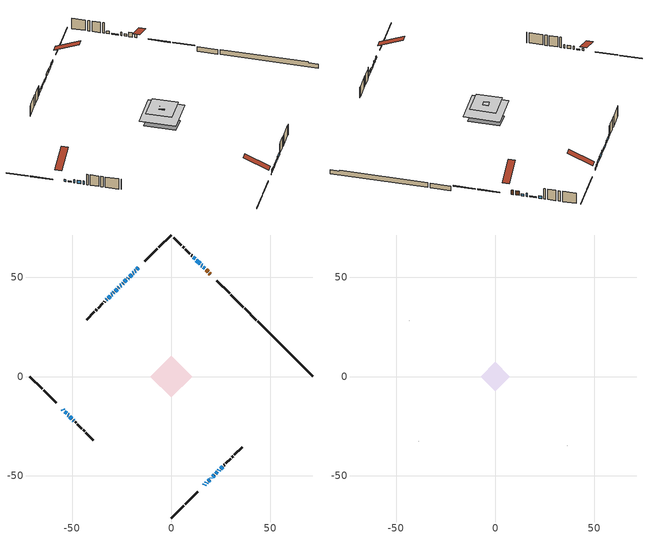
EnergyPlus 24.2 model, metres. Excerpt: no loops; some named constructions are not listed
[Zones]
conditioned space
 floor outside (Floor1 construction): -0.32,0 0,0.32 0.32,0 0,-0.32 z0.56
 floor outside (Floor2 construction): -0.57,0 0,0.57 0.57,0 0,-0.57 z0.56
 floor adiabatic (AdiabaticFloorConstruction): -10.51,0 0,10.51 10.51,0 0,-10.51 z3
 floor foundation (Slab1 construction): -6.95,2.15 -2.15,6.95 6.95,-2.15 2.15,-6.95 z-1.79
 floor foundation (Slab1 construction 1): -3.05,0 0,3.05 3.05,0 0,-3.05 z-1.79
 wall outside (RimJoist1 construction): 0,-71.37 6.28,-65.08 / -71.37,0 -65.08,-6.28 / 0,71.37 -6.28,65.08 / 36.33,35.04 30.04,41.33 z0.56:0.86
 wall outside (RimJoist2 construction): 6.94,-64.43 13.27,-58.1 / -64.43,-6.94 -58.1,-13.27 / -6.94,64.43 -13.27,58.1 / 29.38,41.98 23.06,48.31 z0.56:0.86
 wall outside (AdiabaticWallConstruction 1): 19.78,51.59 19.2,52.16 / 18.55,52.82 17.54,53.83 z0.56:2.59
 wall outside (AdiabaticWallConstruction): 16.55,-54.82 16.94,-54.43 z0.56:0.74; 17.6,-53.77 17.92,-53.45 / -21.69,49.68 -22.01,49.36 / -22.67,48.7 -23.6,47.77 / -24.26,47.11 -24.58,46.79 / 23.93,-47.43 24.26,-47.11 / 24.91,-46.45 25.89,-45.48 z0.56:2.34; -16.55,54.82 -17.37,54 / 16.88,54.49 16.2,55.17 / -54.82,-16.55 -54.35,-17.02 / -25.24,46.13 -25.71,45.66 z0.56:1.53; -18.03,53.34 -18.35,53.01 / -19.01,52.36 -19.33,52.03 / -19.99,51.38 -21.03,50.34 / -29.88,41.49 -30.2,41.17 / -30.86,40.51 -31.79,39.58 / -32.45,38.92 -32.77,38.6 / -52.11,-19.26 -51.78,-19.59 / -51.13,-20.24 -50.08,-21.29 / -49.43,-21.94 -49.1,-22.27 z0.56:2.03; 18.58,-52.79 19.41,-51.96 / 20.86,-50.51 21.69,-49.68 / -26.36,45.01 -26.65,44.72 / -27.31,44.06 -28.28,43.09 / -28.93,42.44 -29.22,42.15 / 22.34,-49.02 23.28,-48.09 / 12,59.37 11.17,60.2 z0.56:1.73; 20.06,-51.31 20.21,-51.16 / 15.54,55.83 15.18,56.19 z0.56:2.19; 14.52,56.85 12.65,58.71 / -53.7,-17.67 -52.76,-18.61 z0.56:1.02
 wall outside (Wall1 construction): 26.54,-44.83 26.96,-44.41 / -48.45,-22.92 -48.03,-23.34 / -33.43,37.94 -33.84,37.53 / 10.52,60.85 10.1,61.27 z0.56:5.44
 wall outside (Wall2 construction): 27.61,-43.75 29.94,-41.43 / -47.37,-23.99 -45.05,-26.32 / -34.5,36.87 -36.83,34.54 / 9.44,61.93 7.12,64.25 z0.56:5.44
 wall outside (Wall3 construction): 30.6,-40.77 31.24,-40.13 / -44.39,-26.98 -43.75,-27.62 / -37.48,33.89 -38.13,33.24 / 6.46,64.91 5.82,65.55 z0.56:5.44
 wall outside (Wall4 construction): 31.9,-39.47 35.74,-35.63 / -43.09,-28.28 -39.25,-32.12 / -38.78,32.59 -42.62,28.74 / 5.16,66.21 1.32,70.05 z0.56:5.44
 wall foundation (FoundationWall1 construction): 43.57,27.8,-1.79 43.57,27.8,0.56 68.59,2.78,0.56 68.59,2.78,0.1 71.37,0,0.1 71.37,0,-1.79
 wall foundation (FoundationWall2 construction): 42.91,28.46 36.98,34.39 z-1.79:0.4
 window (WindowConstruction 26): 16.55,-54.82 16.94,-54.43 z0.56:0.74
 window (WindowConstruction 6): 17.6,-53.77 17.92,-53.45 z0.56:2.34
 window (WindowConstruction 7): -16.55,54.82 -17.37,54 z0.56:1.53
 window (WindowConstruction 8): 16.88,54.49 16.2,55.17 z0.56:1.53
 window (WindowConstruction 9): -18.03,53.34 -18.35,53.02 z0.56:2.03
 window (WindowConstruction 10): -19.01,52.36 -19.33,52.04 z0.56:2.03
 window (WindowConstruction 11): -19.99,51.38 -21.03,50.34 z0.56:2.03
 window (WindowConstruction 12): -21.69,49.68 -22.01,49.36 z0.56:2.34
 window (WindowConstruction 13): -22.67,48.7 -23.6,47.77 z0.56:2.34
 window (WindowConstruction 14): -24.26,47.11 -24.58,46.79 z0.56:2.34
 window (WindowConstruction 15): 18.58,-52.79 19.4,-51.96 z0.56:1.73
 window (WindowConstruction 27): 20.06,-51.31 20.21,-51.16 z0.56:2.18
 window (WindowConstruction 16): 20.86,-50.51 21.69,-49.68 z0.56:1.73
 window (WindowConstruction 17): -54.82,-16.55 -54.35,-17.02 z0.56:1.53
 window (WindowConstruction 18): -25.24,46.13 -25.71,45.66 z0.56:1.53
 window (WindowConstruction 19): -26.36,45 -26.65,44.72 z0.56:1.73
 window (WindowConstruction 20): -27.31,44.06 -28.28,43.09 z0.56:1.73
 window (WindowConstruction 21): -28.93,42.43 -29.22,42.15 z0.56:1.73
 window (WindowConstruction 22): 22.35,-49.02 23.28,-48.09 z0.56:1.73
 window (WindowConstruction 23): -29.88,41.49 -30.2,41.17 z0.56:2.03
 window (WindowConstruction 24): -30.86,40.51 -31.79,39.58 z0.56:2.03
 window (WindowConstruction 25): -32.45,38.92 -32.77,38.6 z0.56:2.03
 window (WindowConstruction 28): 15.54,55.83 15.18,56.19 z0.56:2.18
 window (WindowConstruction 29): 14.52,56.85 12.66,58.71 z0.56:1.02
 window (WindowConstruction 30): -53.7,-17.67 -52.76,-18.61 z0.56:1.02
 window (WindowConstruction): 12,59.37 11.17,60.2 z0.56:1.73
 window (WindowConstruction 1): -52.11,-19.26 -51.78,-19.59 z0.56:2.03
 window (WindowConstruction 2): -51.13,-20.24 -50.08,-21.28 z0.56:2.03
 window (WindowConstruction 3): -49.43,-21.94 -49.1,-22.27 z0.56:2.03
 window (WindowConstruction 4): 23.93,-47.43 24.26,-47.11 z0.56:2.34
 window (WindowConstruction 5): 24.92,-46.45 25.89,-45.48 z0.56:2.34
 door (Door): 19.78,51.59 19.21,52.16 z0.56:2.59
 door (Door 1): 18.55,52.82 17.54,53.83 z0.56:2.59
 ceiling adiabatic (AdiabaticFloorConstruction): 0,-10.51 10.51,0 0,10.51 -10.51,0 z3
attic - vented
 floor to conditioned space (Floor3 construction Reversed): -1.59,0 0,1.59 1.59,0 0,-1.59 z5.44
 floor to conditioned space (Floor4 construction Reversed): -7.39,0 0,7.39 7.39,0 0,-7.39 z5.44
 wall outside (Wall5 construction): 36.39,-34.97 36.4,-34.97 / -38.59,-32.77 -38.59,-32.78 / -43.28,28.09 -43.29,28.08 z0.56:5.44
 roof outside (Roof1 construction): 15.89,-55.48,5.44 8.62,-48.21,9.72 6.66,-50.18,9.72 13.92,-57.45,5.44; -55.48,-15.89,5.44 -48.21,-8.62,9.72 -50.18,-6.66,9.72 -57.45,-13.92,5.44; -15.89,55.48,5.44 -8.62,48.21,9.72 -6.66,50.18,9.72 -13.92,57.45,5.44; 20.43,50.93,5.44 13.17,43.67,9.72 15.14,41.7,9.72 22.4,48.97,5.44
[Schedule:Day:Interval]
cooking range schedule day: No, 05:00, 0.0597015, 06:00, 0.11194, 07:00, 0.171642, 08:00, 0.291045, 11:00, 0.343284, 12:00, 0.402985, 13:00, 0.462687, 14:00, 0.343284, 15:00, 0.291045, 16:00, 0.402985, 17:00, 0.567164, 18:00, 1, 19:00, 0.850746, 20:00, 0.432836, 21:00, 0.291045, 22:00, 0.231343, 23:00, 0.171642, 24:00, 0.11194
cooking range schedule default day; mech vent bath fan 0 schedule default day; mech vent bath fan 1 schedule default day; mech vent bath fan 2 schedule default day; mech vent bath fan 3 schedule default day; mech vent range fan 0 schedule default day; misc plug loads schedule default day; general water use schedule default day; clothes dryer exhaust 0 schedule default day; cooling season schedule day; cooling season schedule day 2; cooling season schedule default day; exterior lighting schedule default day; natural vent schedule default day: No, 24:00, 0
mech vent bath fan 0 schedule day; mech vent bath fan 1 schedule day; mech vent bath fan 2 schedule day; mech vent bath fan 3 schedule day: No, 07:00, 0, 08:00, 1, 09:00, 0.2, 24:00, 0
mech vent range fan 0 schedule day: No, 18:00, 0, 19:00, 1, 20:00, 0.2, 24:00, 0
misc plug loads schedule day: No, 06:00, 0.705882, 07:00, 0.745098, 08:00, 0.803922, 15:00, 0.823529, 16:00, 0.862745, 17:00, 0.921569, 18:00, 0.980392, 19:00, 1, 20:00, 0.980392, 21:00, 0.941176, 22:00, 0.862745, 23:00, 0.784314, 24:00, 0.72549
general water use schedule day: No, 01:00, 0.315068, 03:00, 0.287671, 04:00, 0.342466, 05:00, 0.369863, 06:00, 0.520548, 07:00, 0.60274, 08:00, 0.534247, 10:00, 0.506849, 11:00, 0.465753, 14:00, 0.479452, 15:00, 0.534247, 16:00, 0.589041, 17:00, 0.69863, 18:00, 0.876712, 19:00, 0.890411, 20:00, 0.986301, 21:00, 1, 22:00, 0.863014, 23:00, 0.616438, 24:00, 0.465753
clothes dryer exhaust 0 schedule day: No, 01:00, 0.123457, 02:00, 0.0740741, 03:00, 0.0493827, 04:00, 0.0246914, 05:00, 0.0493827, 06:00, 0.0740741, 07:00, 0.197531, 08:00, 0.395062, 09:00, 0.592593, 10:00, 0.839506, 11:00, 0.962963, 12:00, 1, 13:00, 0.91358, 14:00, 0.82716, 15:00, 0.716049, 16:00, 0.753086, 17:00, 0.679012, 18:00, 0.666667, 20:00, 0.62963, 21:00, 0.641975, 22:00, 0.666667, 23:00, 0.54321, 24:00, 0.296296
cooling season schedule day 1: No, 24:00, 1
exterior lighting schedule day: No, 01:00, 0.566667, 03:00, 0.524167, 05:00, 0.495833, 06:00, 0.5525, 07:00, 0.623333, 08:00, 0.580833, 09:00, 0.439167, 10:00, 0.354167, 12:00, 0.34, 13:00, 0.354167, 14:00, 0.396667, 15:00, 0.425, 16:00, 0.495833, 17:00, 0.623333, 18:00, 0.793333, 19:00, 0.906667, 20:00, 0.963333, 21:00, 0.991667, 22:00, 0.920833, 23:00, 0.793333, 24:00, 0.665833
exterior lighting schedule day 1: No, 01:00, 0.528571, 03:00, 0.488929, 05:00, 0.4625, 06:00, 0.515357, 07:00, 0.581429, 08:00, 0.541786, 09:00, 0.409643, 10:00, 0.330357, 12:00, 0.317143, 13:00, 0.330357, 14:00, 0.37, 15:00, 0.396429, 16:00, 0.4625, 17:00, 0.581429, 18:00, 0.74, 19:00, 0.845714, 20:00, 0.898571, 21:00, 0.925, 22:00, 0.858929, 23:00, 0.74, 24:00, 0.621071
exterior lighting schedule day 10: No, 01:00, 0.552381, 03:00, 0.510952, 05:00, 0.483333, 06:00, 0.538571, 07:00, 0.607619, 08:00, 0.56619, 09:00, 0.428095, 10:00, 0.345238, 12:00, 0.331429, 13:00, 0.345238, 14:00, 0.386667, 15:00, 0.414286, 16:00, 0.483333, 17:00, 0.607619, 18:00, 0.773333, 19:00, 0.88381, 20:00, 0.939048, 21:00, 0.966667, 22:00, 0.897619, 23:00, 0.773333, 24:00, 0.649048
exterior lighting schedule day 11: No, 01:00, 0.571429, 03:00, 0.528571, 05:00, 0.5, 06:00, 0.557143, 07:00, 0.628571, 08:00, 0.585714, 09:00, 0.442857, 10:00, 0.357143, 12:00, 0.342857, 13:00, 0.357143, 14:00, 0.4, 15:00, 0.428571, 16:00, 0.5, 17:00, 0.628571, 18:00, 0.8, 19:00, 0.914286, 20:00, 0.971429, 21:00, 1, 22:00, 0.928571, 23:00, 0.8, 24:00, 0.671429
exterior lighting schedule day 2: No, 01:00, 0.485714, 03:00, 0.449286, 05:00, 0.425, 06:00, 0.473571, 07:00, 0.534286, 08:00, 0.497857, 09:00, 0.376429, 10:00, 0.303571, 12:00, 0.291429, 13:00, 0.303571, 14:00, 0.34, 15:00, 0.364286, 16:00, 0.425, 17:00, 0.534286, 18:00, 0.68, 19:00, 0.777143, 20:00, 0.825714, 21:00, 0.85, 22:00, 0.789286, 23:00, 0.68, 24:00, 0.570714
exterior lighting schedule day 3: No, 01:00, 0.442857, 03:00, 0.409643, 05:00, 0.3875, 06:00, 0.431786, 07:00, 0.487143, 08:00, 0.453929, 09:00, 0.343214, 10:00, 0.276786, 12:00, 0.265714, 13:00, 0.276786, 14:00, 0.31, 15:00, 0.332143, 16:00, 0.3875, 17:00, 0.487143, 18:00, 0.62, 19:00, 0.708571, 20:00, 0.752857, 21:00, 0.775, 22:00, 0.719643, 23:00, 0.62, 24:00, 0.520357
exterior lighting schedule day 4: No, 01:00, 0.4, 03:00, 0.37, 05:00, 0.35, 06:00, 0.39, 07:00, 0.44, 08:00, 0.41, 09:00, 0.31, 10:00, 0.25, 12:00, 0.24, 13:00, 0.25, 14:00, 0.28, 15:00, 0.3, 16:00, 0.35, 17:00, 0.44, 18:00, 0.56, 19:00, 0.64, 20:00, 0.68, 21:00, 0.7, 22:00, 0.65, 23:00, 0.56, 24:00, 0.47
exterior lighting schedule day 5: No, 01:00, 0.380952, 03:00, 0.352381, 05:00, 0.333333, 06:00, 0.371429, 07:00, 0.419048, 08:00, 0.390476, 09:00, 0.295238, 10:00, 0.238095, 12:00, 0.228571, 13:00, 0.238095, 14:00, 0.266667, 15:00, 0.285714, 16:00, 0.333333, 17:00, 0.419048, 18:00, 0.533333, 19:00, 0.609524, 20:00, 0.647619, 21:00, 0.666667, 22:00, 0.619048, 23:00, 0.533333, 24:00, 0.447619
exterior lighting schedule day 6: No, 01:00, 0.390476, 03:00, 0.36119, 05:00, 0.341667, 06:00, 0.380714, 07:00, 0.429524, 08:00, 0.400238, 09:00, 0.302619, 10:00, 0.244048, 12:00, 0.234286, 13:00, 0.244048, 14:00, 0.273333, 15:00, 0.292857, 16:00, 0.341667, 17:00, 0.429524, 18:00, 0.546667, 19:00, 0.624762, 20:00, 0.66381, 21:00, 0.683333, 22:00, 0.634524, 23:00, 0.546667, 24:00, 0.45881
exterior lighting schedule day 7: No, 01:00, 0.419048, 03:00, 0.387619, 05:00, 0.366667, 06:00, 0.408571, 07:00, 0.460952, 08:00, 0.429524, 09:00, 0.324762, 10:00, 0.261905, 12:00, 0.251429, 13:00, 0.261905, 14:00, 0.293333, 15:00, 0.314286, 16:00, 0.366667, 17:00, 0.460952, 18:00, 0.586667, 19:00, 0.670476, 20:00, 0.712381, 21:00, 0.733333, 22:00, 0.680952, 23:00, 0.586667, 24:00, 0.492381
exterior lighting schedule day 8: No, 01:00, 0.466667, 03:00, 0.431667, 05:00, 0.408333, 06:00, 0.455, 07:00, 0.513333, 08:00, 0.478333, 09:00, 0.361667, 10:00, 0.291667, 12:00, 0.28, 13:00, 0.291667, 14:00, 0.326667, 15:00, 0.35, 16:00, 0.408333, 17:00, 0.513333, 18:00, 0.653333, 19:00, 0.746667, 20:00, 0.793333, 21:00, 0.816667, 22:00, 0.758333, 23:00, 0.653333, 24:00, 0.548333
exterior lighting schedule day 9: No, 01:00, 0.509524, 03:00, 0.47131, 05:00, 0.445833, 06:00, 0.496786, 07:00, 0.560476, 08:00, 0.522262, 09:00, 0.394881, 10:00, 0.318452, 12:00, 0.305714, 13:00, 0.318452, 14:00, 0.356667, 15:00, 0.382143, 16:00, 0.445833, 17:00, 0.560476, 18:00, 0.713333, 19:00, 0.815238, 20:00, 0.86619, 21:00, 0.891667, 22:00, 0.827976, 23:00, 0.713333, 24:00, 0.59869
[Schedule:Week:Daily]
cooking range schedule Week Rule - Jan1-Dec31: cooking range schedule day, cooking range schedule day, cooking range schedule day, cooking range schedule day, cooking range schedule day, cooking range schedule day, cooking range schedule day, cooking range schedule default day, cooking range schedule default day, cooking range schedule default day, cooking range schedule default day, cooking range schedule default day
mech vent bath fan 0 schedule Week Rule - Jan1-Dec31: mech vent bath fan 0 schedule day, mech vent bath fan 0 schedule day, mech vent bath fan 0 schedule day, mech vent bath fan 0 schedule day, mech vent bath fan 0 schedule day, mech vent bath fan 0 schedule day, mech vent bath fan 0 schedule day, mech vent bath fan 0 schedule default day, mech vent bath fan 0 schedule default day, mech vent bath fan 0 schedule default day, mech vent bath fan 0 schedule default day, mech vent bath fan 0 schedule default day
mech vent bath fan 1 schedule Week Rule - Jan1-Dec31: mech vent bath fan 1 schedule day, mech vent bath fan 1 schedule day, mech vent bath fan 1 schedule day, mech vent bath fan 1 schedule day, mech vent bath fan 1 schedule day, mech vent bath fan 1 schedule day, mech vent bath fan 1 schedule day, mech vent bath fan 1 schedule default day, mech vent bath fan 1 schedule default day, mech vent bath fan 1 schedule default day, mech vent bath fan 1 schedule default day, mech vent bath fan 1 schedule default day
mech vent bath fan 2 schedule Week Rule - Jan1-Dec31: mech vent bath fan 2 schedule day, mech vent bath fan 2 schedule day, mech vent bath fan 2 schedule day, mech vent bath fan 2 schedule day, mech vent bath fan 2 schedule day, mech vent bath fan 2 schedule day, mech vent bath fan 2 schedule day, mech vent bath fan 2 schedule default day, mech vent bath fan 2 schedule default day, mech vent bath fan 2 schedule default day, mech vent bath fan 2 schedule default day, mech vent bath fan 2 schedule default day
mech vent bath fan 3 schedule Week Rule - Jan1-Dec31: mech vent bath fan 3 schedule day, mech vent bath fan 3 schedule day, mech vent bath fan 3 schedule day, mech vent bath fan 3 schedule day, mech vent bath fan 3 schedule day, mech vent bath fan 3 schedule day, mech vent bath fan 3 schedule day, mech vent bath fan 3 schedule default day, mech vent bath fan 3 schedule default day, mech vent bath fan 3 schedule default day, mech vent bath fan 3 schedule default day, mech vent bath fan 3 schedule default day
mech vent range fan 0 schedule Week Rule - Jan1-Dec31: mech vent range fan 0 schedule day, mech vent range fan 0 schedule day, mech vent range fan 0 schedule day, mech vent range fan 0 schedule day, mech vent range fan 0 schedule day, mech vent range fan 0 schedule day, mech vent range fan 0 schedule day, mech vent range fan 0 schedule default day, mech vent range fan 0 schedule default day, mech vent range fan 0 schedule default day, mech vent range fan 0 schedule default day, mech vent range fan 0 schedule default day
misc plug loads schedule Week Rule - Jan1-Dec31: misc plug loads schedule day, misc plug loads schedule day, misc plug loads schedule day, misc plug loads schedule day, misc plug loads schedule day, misc plug loads schedule day, misc plug loads schedule day, misc plug loads schedule default day, misc plug loads schedule default day, misc plug loads schedule default day, misc plug loads schedule default day, misc plug loads schedule default day
general water use schedule Week Rule - Jan1-Dec31: general water use schedule day, general water use schedule day, general water use schedule day, general water use schedule day, general water use schedule day, general water use schedule day, general water use schedule day, general water use schedule default day, general water use schedule default day, general water use schedule default day, general water use schedule default day, general water use schedule default day
clothes dryer exhaust 0 schedule Week Rule - Jan1-Dec31: clothes dryer exhaust 0 schedule day, clothes dryer exhaust 0 schedule day, clothes dryer exhaust 0 schedule day, clothes dryer exhaust 0 schedule day, clothes dryer exhaust 0 schedule day, clothes dryer exhaust 0 schedule day, clothes dryer exhaust 0 schedule day, clothes dryer exhaust 0 schedule default day, clothes dryer exhaust 0 schedule default day, clothes dryer exhaust 0 schedule default day, clothes dryer exhaust 0 schedule default day, clothes dryer exhaust 0 schedule default day
cooling season schedule Week Rule - Jan1-May26: cooling season schedule day, cooling season schedule day, cooling season schedule day, cooling season schedule day, cooling season schedule day, cooling season schedule day, cooling season schedule day, cooling season schedule default day, cooling season schedule default day, cooling season schedule default day, cooling season schedule default day, cooling season schedule default day
cooling season schedule Week Rule - May27-Jun2: cooling season schedule day, cooling season schedule day, cooling season schedule day, cooling season schedule day, cooling season schedule day, cooling season schedule day 1, cooling season schedule day 1, cooling season schedule default day, cooling season schedule default day, cooling season schedule default day, cooling season schedule default day, cooling season schedule default day
cooling season schedule Week Rule - Jun3-Aug25: cooling season schedule day 1, cooling season schedule day 1, cooling season schedule day 1, cooling season schedule day 1, cooling season schedule day 1, cooling season schedule day 1, cooling season schedule day 1, cooling season schedule default day, cooling season schedule default day, cooling season schedule default day, cooling season schedule default day, cooling season schedule default day
cooling season schedule Week Rule - Aug26-Sep1: cooling season schedule day 1, cooling season schedule day 1, cooling season schedule day 1, cooling season schedule day 1, cooling season schedule day 1, cooling season schedule day 1, cooling season schedule day 2, cooling season schedule default day, cooling season schedule default day, cooling season schedule default day, cooling season schedule default day, cooling season schedule default day
cooling season schedule Week Rule - Sep2-Dec31: cooling season schedule day 2, cooling season schedule day 2, cooling season schedule day 2, cooling season schedule day 2, cooling season schedule day 2, cooling season schedule day 2, cooling season schedule day 2, cooling season schedule default day, cooling season schedule default day, cooling season schedule default day, cooling season schedule default day, cooling season schedule default day
exterior lighting schedule Week Rule - Jan1-Jan27: exterior lighting schedule day, exterior lighting schedule day, exterior lighting schedule day, exterior lighting schedule day, exterior lighting schedule day, exterior lighting schedule day, exterior lighting schedule day, exterior lighting schedule default day, exterior lighting schedule default day, exterior lighting schedule default day, exterior lighting schedule default day, exterior lighting schedule default day
exterior lighting schedule Week Rule - Jan28-Feb3: exterior lighting schedule day, exterior lighting schedule day, exterior lighting schedule day, exterior lighting schedule day, exterior lighting schedule day 1, exterior lighting schedule day 1, exterior lighting schedule day 1, exterior lighting schedule default day, exterior lighting schedule default day, exterior lighting schedule default day, exterior lighting schedule default day, exterior lighting schedule default day
exterior lighting schedule Week Rule - Feb4-Feb24: exterior lighting schedule day 1, exterior lighting schedule day 1, exterior lighting schedule day 1, exterior lighting schedule day 1, exterior lighting schedule day 1, exterior lighting schedule day 1, exterior lighting schedule day 1, exterior lighting schedule default day, exterior lighting schedule default day, exterior lighting schedule default day, exterior lighting schedule default day, exterior lighting schedule default day
exterior lighting schedule Week Rule - Feb25-Mar3: exterior lighting schedule day 1, exterior lighting schedule day 1, exterior lighting schedule day 1, exterior lighting schedule day 1, exterior lighting schedule day 2, exterior lighting schedule day 2, exterior lighting schedule day 2, exterior lighting schedule default day, exterior lighting schedule default day, exterior lighting schedule default day, exterior lighting schedule default day, exterior lighting schedule default day
exterior lighting schedule Week Rule - Mar4-Mar31: exterior lighting schedule day 2, exterior lighting schedule day 2, exterior lighting schedule day 2, exterior lighting schedule day 2, exterior lighting schedule day 2, exterior lighting schedule day 2, exterior lighting schedule day 2, exterior lighting schedule default day, exterior lighting schedule default day, exterior lighting schedule default day, exterior lighting schedule default day, exterior lighting schedule default day
exterior lighting schedule Week Rule - Apr1-Apr28: exterior lighting schedule day 3, exterior lighting schedule day 3, exterior lighting schedule day 3, exterior lighting schedule day 3, exterior lighting schedule day 3, exterior lighting schedule day 3, exterior lighting schedule day 3, exterior lighting schedule default day, exterior lighting schedule default day, exterior lighting schedule default day, exterior lighting schedule default day, exterior lighting schedule default day
exterior lighting schedule Week Rule - Apr29-May5: exterior lighting schedule day 3, exterior lighting schedule day 3, exterior lighting schedule day 4, exterior lighting schedule day 4, exterior lighting schedule day 4, exterior lighting schedule day 4, exterior lighting schedule day 4, exterior lighting schedule default day, exterior lighting schedule default day, exterior lighting schedule default day, exterior lighting schedule default day, exterior lighting schedule default day
exterior lighting schedule Week Rule - May6-May26: exterior lighting schedule day 4, exterior lighting schedule day 4, exterior lighting schedule day 4, exterior lighting schedule day 4, exterior lighting schedule day 4, exterior lighting schedule day 4, exterior lighting schedule day 4, exterior lighting schedule default day, exterior lighting schedule default day, exterior lighting schedule default day, exterior lighting schedule default day, exterior lighting schedule default day
exterior lighting schedule Week Rule - May27-Jun2: exterior lighting schedule day 4, exterior lighting schedule day 4, exterior lighting schedule day 4, exterior lighting schedule day 4, exterior lighting schedule day 4, exterior lighting schedule day 5, exterior lighting schedule day 5, exterior lighting schedule default day, exterior lighting schedule default day, exterior lighting schedule default day, exterior lighting schedule default day, exterior lighting schedule default day
exterior lighting schedule Week Rule - Jun3-Jun30: exterior lighting schedule day 5, exterior lighting schedule day 5, exterior lighting schedule day 5, exterior lighting schedule day 5, exterior lighting schedule day 5, exterior lighting schedule day 5, exterior lighting schedule day 5, exterior lighting schedule default day, exterior lighting schedule default day, exterior lighting schedule default day, exterior lighting schedule default day, exterior lighting schedule default day
exterior lighting schedule Week Rule - Jul1-Jul28: exterior lighting schedule day 6, exterior lighting schedule day 6, exterior lighting schedule day 6, exterior lighting schedule day 6, exterior lighting schedule day 6, exterior lighting schedule day 6, exterior lighting schedule day 6, exterior lighting schedule default day, exterior lighting schedule default day, exterior lighting schedule default day, exterior lighting schedule default day, exterior lighting schedule default day
exterior lighting schedule Week Rule - Jul29-Aug4: exterior lighting schedule day 6, exterior lighting schedule day 6, exterior lighting schedule day 6, exterior lighting schedule day 7, exterior lighting schedule day 7, exterior lighting schedule day 7, exterior lighting schedule day 7, exterior lighting schedule default day, exterior lighting schedule default day, exterior lighting schedule default day, exterior lighting schedule default day, exterior lighting schedule default day
exterior lighting schedule Week Rule - Aug5-Aug25: exterior lighting schedule day 7, exterior lighting schedule day 7, exterior lighting schedule day 7, exterior lighting schedule day 7, exterior lighting schedule day 7, exterior lighting schedule day 7, exterior lighting schedule day 7, exterior lighting schedule default day, exterior lighting schedule default day, exterior lighting schedule default day, exterior lighting schedule default day, exterior lighting schedule default day
exterior lighting schedule Week Rule - Aug26-Sep1: exterior lighting schedule day 7, exterior lighting schedule day 7, exterior lighting schedule day 7, exterior lighting schedule day 7, exterior lighting schedule day 7, exterior lighting schedule day 7, exterior lighting schedule day 8, exterior lighting schedule default day, exterior lighting schedule default day, exterior lighting schedule default day, exterior lighting schedule default day, exterior lighting schedule default day
exterior lighting schedule Week Rule - Sep2-Sep29: exterior lighting schedule day 8, exterior lighting schedule day 8, exterior lighting schedule day 8, exterior lighting schedule day 8, exterior lighting schedule day 8, exterior lighting schedule day 8, exterior lighting schedule day 8, exterior lighting schedule default day, exterior lighting schedule default day, exterior lighting schedule default day, exterior lighting schedule default day, exterior lighting schedule default day
exterior lighting schedule Week Rule - Sep30-Oct6: exterior lighting schedule day 8, exterior lighting schedule day 9, exterior lighting schedule day 9, exterior lighting schedule day 9, exterior lighting schedule day 9, exterior lighting schedule day 9, exterior lighting schedule day 9, exterior lighting schedule default day, exterior lighting schedule default day, exterior lighting schedule default day, exterior lighting schedule default day, exterior lighting schedule default day
exterior lighting schedule Week Rule - Oct7-Oct27: exterior lighting schedule day 9, exterior lighting schedule day 9, exterior lighting schedule day 9, exterior lighting schedule day 9, exterior lighting schedule day 9, exterior lighting schedule day 9, exterior lighting schedule day 9, exterior lighting schedule default day, exterior lighting schedule default day, exterior lighting schedule default day, exterior lighting schedule default day, exterior lighting schedule default day
exterior lighting schedule Week Rule - Oct28-Nov3: exterior lighting schedule day 9, exterior lighting schedule day 9, exterior lighting schedule day 9, exterior lighting schedule day 9, exterior lighting schedule day 10, exterior lighting schedule day 10, exterior lighting schedule day 10, exterior lighting schedule default day, exterior lighting schedule default day, exterior lighting schedule default day, exterior lighting schedule default day, exterior lighting schedule default day
exterior lighting schedule Week Rule - Nov4-Nov24: exterior lighting schedule day 10, exterior lighting schedule day 10, exterior lighting schedule day 10, exterior lighting schedule day 10, exterior lighting schedule day 10, exterior lighting schedule day 10, exterior lighting schedule day 10, exterior lighting schedule default day, exterior lighting schedule default day, exterior lighting schedule default day, exterior lighting schedule default day, exterior lighting schedule default day
exterior lighting schedule Week Rule - Nov25-Dec1: exterior lighting schedule day 10, exterior lighting schedule day 10, exterior lighting schedule day 10, exterior lighting schedule day 10, exterior lighting schedule day 10, exterior lighting schedule day 10, exterior lighting schedule day 11, exterior lighting schedule default day, exterior lighting schedule default day, exterior lighting schedule default day, exterior lighting schedule default day, exterior lighting schedule default day
exterior lighting schedule Week Rule - Dec2-Dec31: exterior lighting schedule day 11, exterior lighting schedule day 11, exterior lighting schedule day 11, exterior lighting schedule day 11, exterior lighting schedule day 11, exterior lighting schedule day 11, exterior lighting schedule day 11, exterior lighting schedule default day, exterior lighting schedule default day, exterior lighting schedule default day, exterior lighting schedule default day, exterior lighting schedule default day
natural vent schedule Week Rule - Jan1-Dec31: natural vent schedule default day, natural vent schedule default day, natural vent schedule default day, natural vent schedule default day, natural vent schedule default day, natural vent schedule default day, natural vent schedule default day, natural vent schedule default day, natural vent schedule default day, natural vent schedule default day, natural vent schedule default day, natural vent schedule default day
[Schedule:Year]
clothes dryer exhaust 0 schedule: clothes dryer exhaust 0 schedule Week Rule - Jan1-Dec31, 1, 1, 12, 31
cooling season schedule: cooling season schedule Week Rule - Jan1-May26, 1, 1, 5, 26, cooling season schedule Week Rule - May27-Jun2, 5, 27, 6, 2, cooling season schedule Week Rule - Jun3-Aug25, 6, 3, 8, 25, cooling season schedule Week Rule - Aug26-Sep1, 8, 26, 9, 1, cooling season schedule Week Rule - Sep2-Dec31, 9, 2, 12, 31
natural vent schedule: natural vent schedule Week Rule - Jan1-Dec31, 1, 1, 12, 31
